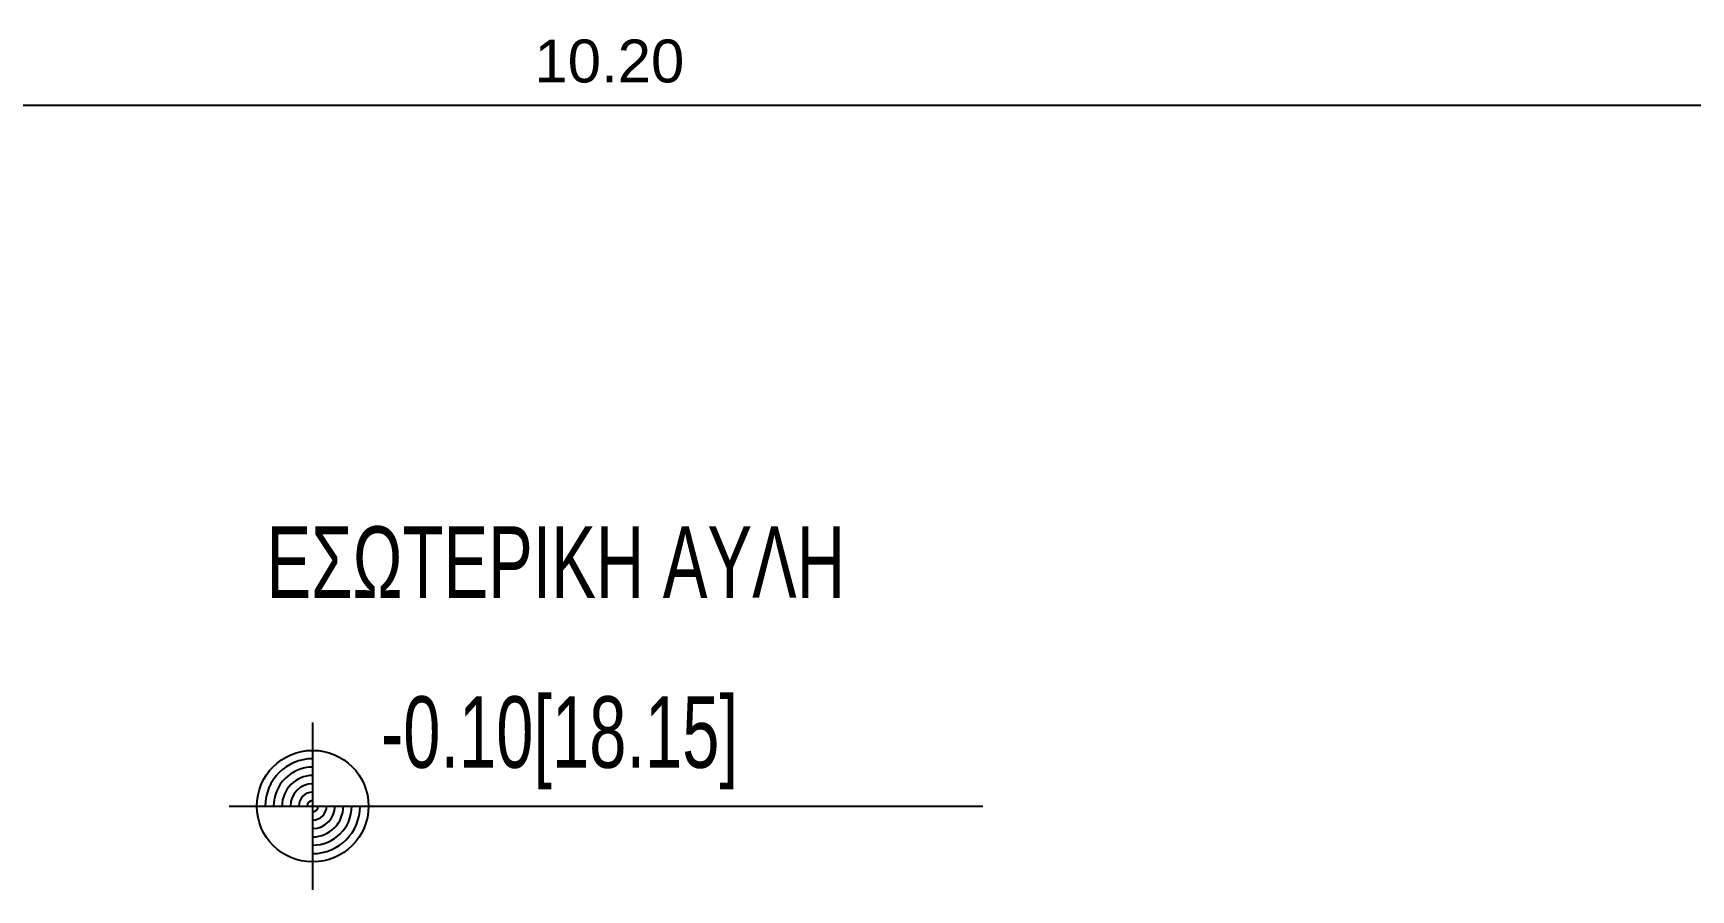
# Model space of a CAD drawing. Header units: metres. Extents: x -11 to 85, y -301 to 135.
# Drawn here: x 28.85 to 35.81, y 26.25 to 29.85 of the extents above; entities that cross this region are included whole.
import ezdxf

# ---------------------------------------------------------------- set-up
doc = ezdxf.new("R2010")
doc.units = ezdxf.units.M
doc.header["$LTSCALE"] = 0.036
doc.header["$PDMODE"] = 2
for name, color, linetype in [('arxitek corofos', 252, 'Continuous'), ('DIMBLK', 252, 'Continuous'), ('HLEK_FL001_SYMBOLS', 230, 'Continuous')]:
    doc.layers.add(name, color=color, linetype=linetype)
doc.styles.add('comu-c', font='ugcompl.shx', dxfattribs={"width": 0.7})
doc.styles.get("Standard").update_dxf_attribs({"font": 'arial.ttf'})
doc.dimstyles.new('CADWDOT', dxfattribs={"dimscale": 0.1, "dimtxt": 1.8, "dimasz": 0.08, "dimexe": 2, "dimexo": 0, "dimgap": 0.09, "dimtad": 0, "dimrnd": 0.001, "dimzin": 0, "dimdsep": 46, "dimtxsty": 'Standard', "dimblk1": 'ARTDIM', "dimblk2": 'ARTDIM', "dimsah": 1, "dimcen": 0.09, "dimdle": 0.05, "dimse1": 1, "dimse2": 1, "dimadec": 0, "dimazin": 0, "dimtfac": 1, "dimtmove": 0, "dimatfit": 3, "dimldrblk": 'ARTDIM', "dimfxl": 2, "dimtvp": 0.9999, "dimtolj": 1, "dimtzin": 0, "dimarcsym": 0})

# ---------------------------------------------------------------- blocks, each defined once
blk = doc.blocks.new('ARTDIM')
at = {"layer": 'DIMBLK'}
for p, q in [((0, -24.9975), (0, 24.9975)), ((-24.9975, 0), (24.9975, 0))]:
    blk.add_line(p, q, dxfattribs=at)
blk.add_circle((0, 0), 8.25, dxfattribs=at)
blk = doc.blocks.new('*D1885')
at = {"layer": 'Defpoints', "color": 0, "transparency": 16777216}
for p in [(26.1737, 29.5474), (36.3737, 29.5474), (36.3737, 29.5474)]:
    blk.add_point(p, dxfattribs=at)
at = {"layer": 'HLEK_FL001_SYMBOLS', "color": 0, "lineweight": -2, "transparency": 16777216}
blk.add_line((26.1817, 29.5474), (36.3657, 29.5474), dxfattribs=at)
at = {"layer": 'HLEK_FL001_SYMBOLS', "color": 0, "lineweight": -2, "transparency": 16777216, "xscale": 0.008, "yscale": 0.008, "zscale": 0.008, "rotation": 180}
blk.add_blockref('ARTDIM', (26.1737, 29.5474), dxfattribs=at)
at = {"layer": 'HLEK_FL001_SYMBOLS', "color": 0, "lineweight": -2, "transparency": 16777216, "xscale": 0.008, "yscale": 0.008, "zscale": 0.008}
blk.add_blockref('ARTDIM', (36.3737, 29.5474), dxfattribs=at)
at = {"layer": 'HLEK_FL001_SYMBOLS', "color": 0, "transparency": 16777216, "insert": (31.2737, 29.7311), "char_height": 0.18, "attachment_point": 5}
blk.add_mtext('\\A1;10.20', dxfattribs=at)

msp = doc.modelspace()

# ---------------------------------------------------------------- linework, layer by layer
at = {"layer": 'arxitek corofos'}
for p, q in [((26.1737, 29.5474), (36.3737, 29.5474)), ((30.0283, 26.2533), (30.0283, 26.9559)), ((29.677, 26.6046), (32.8411, 26.6046))]:
    msp.add_line(p, q, dxfattribs=at)
msp.add_circle((30.0283, 26.6046), 0.2342, dxfattribs=at)
for radius, start, end in [(0.1991, 90, 180), (0.1639, 90, 180), (0.1288, 90, 180), (0.0937, 90, 180), (0.0585, 90, 180), (0.0234, 90, 180), (0.0937, 270, 0), (0.1288, 270, 0), (0.1639, 270, 0), (0.1991, 270, 0), (0.0585, 270, 0), (0.0234, 270, 0)]:
    msp.add_arc((30.0283, 26.6046), radius, start, end, dxfattribs=at)

# ---------------------------------------------------------------- texts
at = {"layer": 'arxitek corofos', "style": 'comu-c', "width": 0.7}
msp.add_text('ΕΣΩΤΕΡΙΚΗ ΑΥΛΗ', height=0.3, dxfattribs=at).set_placement((29.8351, 27.4789, -3))
msp.add_attdef('-0.10[18.15]', (30.3149, 26.7657), '±0.00', height=0.3, dxfattribs=at)

# ---------------------------------------------------------------- dimensions: what is measured, and where the dimension line sits
at = {"layer": 'HLEK_FL001_SYMBOLS'}
dim = msp.add_linear_dim(base=(36.3737, 29.5474), p1=(26.1737, 29.5474), p2=(36.3737, 29.5474), dimstyle='CADWDOT', override={"dimfxl": 0.18}, dxfattribs=at)
dim.commit()
dim.dimension.update_dxf_attribs({"geometry": '*D1885', "text_midpoint": (31.2737, 29.7311)})

doc.saveas('drawing.dxf')
